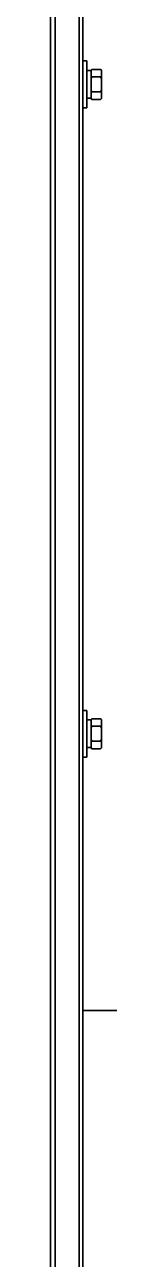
# Model space of a CAD drawing. Header units: millimetres. Extents: x 32496 to 166256, y 3504 to 23939.
# Drawn here: x 41579.2 to 41601.9, y 15494 to 15969.3 of the extents above; entities that cross this region are included whole.
import ezdxf

# ---------------------------------------------------------------- set-up
doc = ezdxf.new("R2010")
doc.units = ezdxf.units.MM
doc.layers.get('0').update_dxf_attribs({"lineweight": 35})

msp = doc.modelspace()

# ---------------------------------------------------------------- linework, layer by layer
at = {"linetype": 'Continuous'}
for p, q in [((41579.24, 15308.349), (41579.24, 17321.349)), ((41580.94, 17321.349), (41580.94, 15308.349)), ((41590.24, 15308.349), (41590.24, 16303.849)), ((41591.64, 16193.718), (41591.64, 15948.981)), ((41591.64, 15955.349), (41593.24, 15955.349)), ((41593.24, 15937.349), (41593.24, 15955.349)), ((41593.24, 15951.699), (41594.84, 15951.699)), ((41594.84, 15951.822), (41595.14, 15952.122)), ((41594.84, 15940.875), (41594.84, 15951.822)), ((41595.14, 15952.122), (41598.54, 15952.122)), ((41598.84, 15951.822), (41598.54, 15952.122)), ((41598.84, 15940.875), (41598.84, 15951.822)), ((41591.64, 15948.981), (41591.64, 15943.718)), ((41595.14, 15949.235), (41598.54, 15949.235)), ((41591.64, 15943.718), (41591.64, 15698.981)), ((41595.14, 15943.462), (41598.54, 15943.462)), ((41591.64, 15937.349), (41593.24, 15937.349)), ((41593.24, 15940.999), (41594.84, 15940.999)), ((41594.84, 15940.875), (41595.14, 15940.575)), ((41595.14, 15940.575), (41598.54, 15940.575)), ((41598.84, 15940.875), (41598.54, 15940.575)), ((41591.64, 15705.349), (41593.24, 15705.349)), ((41593.24, 15687.349), (41593.24, 15705.349)), ((41593.24, 15701.699), (41594.84, 15701.699)), ((41594.84, 15701.822), (41595.14, 15702.122)), ((41594.84, 15690.875), (41594.84, 15701.822)), ((41595.14, 15702.122), (41598.54, 15702.122)), ((41598.84, 15701.822), (41598.54, 15702.122)), ((41598.84, 15690.875), (41598.84, 15701.822)), ((41591.64, 15698.981), (41591.64, 15693.718)), ((41595.14, 15699.235), (41598.54, 15699.235)), ((41591.64, 15693.718), (41591.64, 15448.981)), ((41593.24, 15690.999), (41594.84, 15690.999)), ((41594.84, 15690.875), (41595.14, 15690.575)), ((41595.14, 15693.462), (41598.54, 15693.462)), ((41595.14, 15690.575), (41598.54, 15690.575)), ((41598.84, 15690.875), (41598.54, 15690.575)), ((41591.64, 15687.349), (41593.24, 15687.349)), ((41612.24, 15589.849), (41591.64, 15589.849))]:
    msp.add_line(p, q, dxfattribs=at)
for centre, radius, start, end in [((41596.082, 15949.548), 3.555, 39.13645, 39.50132), ((41597.598, 15943.15), 3.556, 219.13644, 219.50078), ((41596.082, 15699.548), 3.555, 39.13645, 39.50132), ((41597.598, 15693.15), 3.556, 219.13644, 219.50078)]:
    msp.add_arc(centre, radius, start, end, dxfattribs=at)
for points, knots in [([(41594.84, 15951.792), (41594.863, 15951.82), (41594.958, 15951.934), (41595.06, 15952.043), (41595.14, 15952.122)], [0, 0, 0, 0, 0.2445585, 1, 1, 1, 1]), ([(41598.825, 15951.81), (41598.803, 15951.836), (41598.712, 15951.944), (41598.615, 15952.047), (41598.54, 15952.122)], [0, 0, 0, 0, 0.2448781, 1, 1, 1, 1]), ([(41595.14, 15949.235), (41595.113, 15949.262), (41595.009, 15949.368), (41594.91, 15949.479), (41594.84, 15949.565)], [0, 0, 0, 0, 0.2553524, 1, 1, 1, 1]), ([(41598.54, 15949.235), (41598.567, 15949.262), (41598.671, 15949.368), (41598.77, 15949.479), (41598.84, 15949.565)], [0, 0, 0, 0, 0.2553532, 1, 1, 1, 1]), ([(41594.84, 15943.132), (41594.863, 15943.16), (41594.958, 15943.274), (41595.06, 15943.382), (41595.14, 15943.462)], [0, 0, 0, 0, 0.2445585, 1, 1, 1, 1]), ([(41598.84, 15943.132), (41598.817, 15943.16), (41598.721, 15943.274), (41598.619, 15943.382), (41598.54, 15943.462)], [0, 0, 0, 0, 0.2445585, 1, 1, 1, 1]), ([(41595.14, 15940.575), (41595.114, 15940.601), (41595.016, 15940.701), (41594.921, 15940.806), (41594.854, 15940.888)], [0, 0, 0, 0, 0.2550408, 1, 1, 1, 1]), ([(41598.54, 15940.575), (41598.567, 15940.602), (41598.671, 15940.708), (41598.77, 15940.819), (41598.84, 15940.905)], [0, 0, 0, 0, 0.2553532, 1, 1, 1, 1]), ([(41594.84, 15701.792), (41594.863, 15701.82), (41594.958, 15701.934), (41595.06, 15702.043), (41595.14, 15702.122)], [0, 0, 0, 0, 0.2445585, 1, 1, 1, 1]), ([(41595.14, 15699.235), (41595.113, 15699.262), (41595.009, 15699.368), (41594.91, 15699.479), (41594.84, 15699.565)], [0, 0, 0, 0, 0.2553524, 1, 1, 1, 1]), ([(41598.825, 15701.81), (41598.803, 15701.836), (41598.712, 15701.944), (41598.615, 15702.047), (41598.54, 15702.122)], [0, 0, 0, 0, 0.2448781, 1, 1, 1, 1]), ([(41598.54, 15699.235), (41598.567, 15699.262), (41598.671, 15699.368), (41598.77, 15699.479), (41598.84, 15699.565)], [0, 0, 0, 0, 0.2553532, 1, 1, 1, 1]), ([(41594.84, 15693.132), (41594.863, 15693.16), (41594.958, 15693.274), (41595.06, 15693.382), (41595.14, 15693.462)], [0, 0, 0, 0, 0.2445585, 1, 1, 1, 1]), ([(41595.14, 15690.575), (41595.114, 15690.601), (41595.016, 15690.701), (41594.921, 15690.806), (41594.854, 15690.888)], [0, 0, 0, 0, 0.2550408, 1, 1, 1, 1]), ([(41598.84, 15693.132), (41598.817, 15693.16), (41598.721, 15693.274), (41598.619, 15693.382), (41598.54, 15693.462)], [0, 0, 0, 0, 0.2445585, 1, 1, 1, 1]), ([(41598.54, 15690.575), (41598.567, 15690.602), (41598.671, 15690.708), (41598.77, 15690.819), (41598.84, 15690.905)], [0, 0, 0, 0, 0.2553532, 1, 1, 1, 1])]:
    msp.add_open_spline(points, degree=3, knots=knots, dxfattribs=at)
for points in [[(41594.84, 15948.576), (41594.931, 15948.799), (41595.032, 15949.019), (41595.14, 15949.235)], [(41598.84, 15948.576), (41598.749, 15948.799), (41598.648, 15949.019), (41598.54, 15949.235)], [(41595.14, 15943.462), (41595.032, 15943.678), (41594.931, 15943.898), (41594.84, 15944.122)], [(41598.54, 15943.462), (41598.648, 15943.678), (41598.749, 15943.898), (41598.84, 15944.122)], [(41594.84, 15698.576), (41594.931, 15698.799), (41595.032, 15699.019), (41595.14, 15699.235)], [(41598.84, 15698.576), (41598.749, 15698.799), (41598.648, 15699.019), (41598.54, 15699.235)], [(41595.14, 15693.462), (41595.032, 15693.678), (41594.931, 15693.898), (41594.84, 15694.122)], [(41598.54, 15693.462), (41598.648, 15693.678), (41598.749, 15693.898), (41598.84, 15694.122)]]:
    msp.add_open_spline(points, degree=3, dxfattribs=at)

doc.saveas('drawing.dxf')
